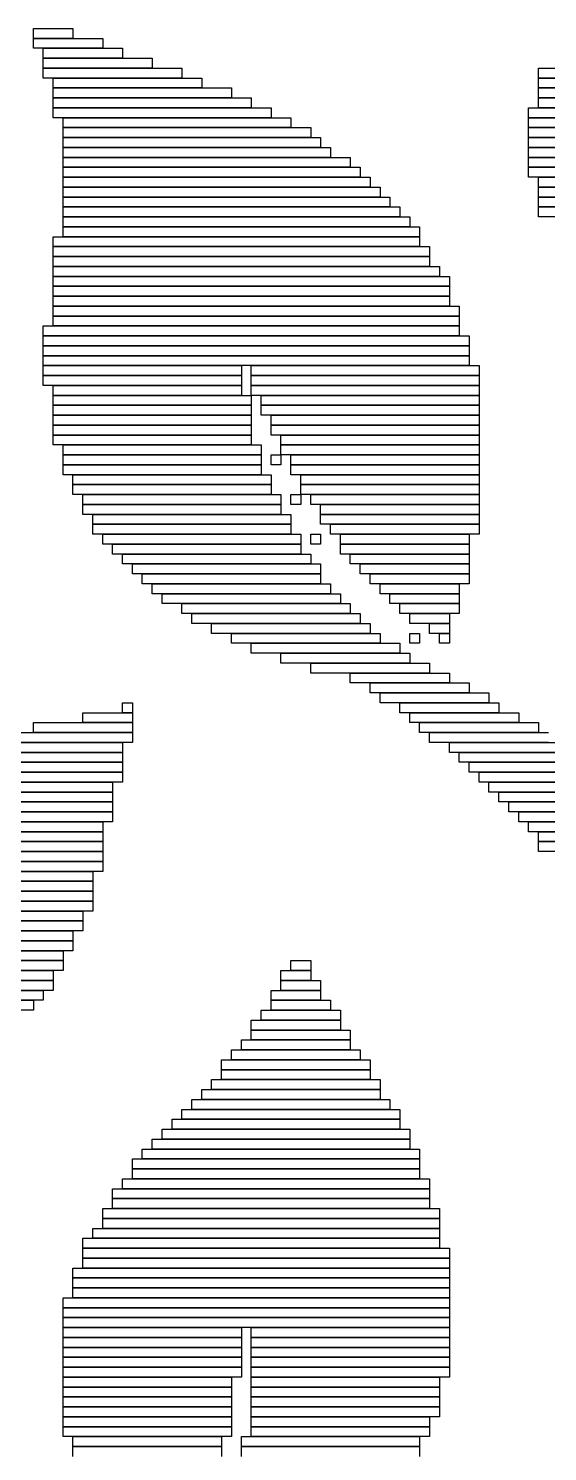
# Model space of a CAD drawing. Extents: x 48 to 975, y 50 to 982.
# Drawn here: x 456.5 to 508.9, y 624.5 to 768 of the extents above; entities that cross this region are included whole.
import ezdxf

# ---------------------------------------------------------------- set-up
doc = ezdxf.new("R2010")
doc.units = 0

msp = doc.modelspace()

# ---------------------------------------------------------------- linework, layer by layer
for p, q in [((457, 768), (461, 768)), ((457, 767), (457, 768)), ((461, 768), (461, 767)), ((461, 767), (457, 767)), ((457, 767), (464, 767)), ((457, 766), (457, 767)), ((464, 767), (464, 766)), ((464, 766), (457, 766)), ((458, 766), (466, 766)), ((458, 765), (458, 766)), ((466, 765), (458, 765)), ((458, 765), (469, 765)), ((458, 764), (458, 765)), ((466, 766), (466, 765)), ((469, 765), (469, 764)), ((469, 764), (458, 764)), ((458, 764), (472, 764)), ((458, 763), (458, 764)), ((472, 764), (472, 763)), ((508, 764), (529, 764)), ((508, 763), (508, 764)), ((472, 763), (458, 763)), ((459, 763), (474, 763)), ((459, 762), (459, 763)), ((474, 762), (459, 762)), ((459, 762), (477, 762)), ((459, 761), (459, 762)), ((474, 763), (474, 762)), ((477, 762), (477, 761)), ((529, 763), (508, 763)), ((508, 763), (529, 763)), ((508, 762), (508, 763)), ((529, 762), (508, 762)), ((508, 762), (550, 762)), ((508, 761), (508, 762)), ((477, 761), (459, 761)), ((459, 761), (479, 761)), ((459, 760), (459, 761)), ((479, 761), (479, 760)), ((550, 761), (508, 761)), ((508, 761), (550, 761)), ((508, 760), (508, 761)), ((479, 760), (459, 760)), ((459, 760), (481, 760)), ((459, 759), (459, 760)), ((481, 760), (481, 759)), ((507, 760), (550, 760)), ((507, 759), (507, 760)), ((550, 760), (508, 760)), ((481, 759), (459, 759)), ((460, 759), (483, 759)), ((460, 758), (460, 759)), ((483, 758), (460, 758)), ((460, 758), (485, 758)), ((460, 757), (460, 758)), ((483, 759), (483, 758)), ((485, 758), (485, 757)), ((550, 759), (507, 759)), ((507, 759), (550, 759)), ((507, 758), (507, 759)), ((550, 758), (507, 758)), ((507, 758), (550, 758)), ((507, 757), (507, 758)), ((485, 757), (460, 757)), ((460, 757), (486, 757)), ((460, 756), (460, 757)), ((486, 757), (486, 756)), ((550, 757), (507, 757)), ((507, 757), (551, 757)), ((507, 756), (507, 757)), ((486, 756), (460, 756)), ((460, 756), (487, 756)), ((460, 755), (460, 756)), ((487, 755), (460, 755)), ((460, 755), (489, 755)), ((460, 754), (460, 755)), ((487, 756), (487, 755)), ((489, 755), (489, 754)), ((551, 756), (507, 756)), ((507, 756), (551, 756)), ((507, 755), (507, 756)), ((551, 755), (507, 755)), ((507, 755), (550, 755)), ((507, 754), (507, 755)), ((489, 754), (460, 754)), ((460, 754), (490, 754)), ((460, 753), (460, 754)), ((490, 754), (490, 753)), ((550, 754), (507, 754)), ((507, 754), (550, 754)), ((507, 753), (507, 754)), ((490, 753), (460, 753)), ((460, 753), (491, 753)), ((460, 752), (460, 753)), ((491, 752), (460, 752)), ((460, 752), (492, 752)), ((460, 751), (460, 752)), ((491, 753), (491, 752)), ((492, 752), (492, 751)), ((550, 753), (507, 753)), ((508, 753), (550, 753)), ((508, 752), (508, 753)), ((550, 752), (508, 752)), ((508, 752), (550, 752)), ((508, 751), (508, 752)), ((492, 751), (460, 751)), ((460, 751), (493, 751)), ((460, 750), (460, 751)), ((493, 751), (493, 750)), ((550, 751), (508, 751)), ((508, 751), (550, 751)), ((508, 750), (508, 751)), ((493, 750), (460, 750)), ((460, 750), (494, 750)), ((460, 749), (460, 750)), ((494, 750), (494, 749)), ((550, 750), (508, 750)), ((508, 750), (549, 750)), ((508, 749), (508, 750)), ((494, 749), (460, 749)), ((460, 749), (495, 749)), ((460, 748), (460, 749)), ((495, 748), (460, 748)), ((460, 748), (496, 748)), ((460, 747), (460, 748)), ((495, 749), (495, 748)), ((496, 748), (496, 747)), ((549, 749), (508, 749)), ((459, 747), (496, 747)), ((459, 746), (459, 747)), ((496, 747), (460, 747)), ((496, 747), (496, 746)), ((496, 746), (459, 746)), ((459, 746), (497, 746)), ((459, 745), (459, 746)), ((497, 745), (459, 745)), ((459, 745), (497, 745)), ((459, 744), (459, 745)), ((497, 746), (497, 745)), ((497, 745), (497, 744)), ((497, 744), (459, 744)), ((459, 744), (498, 744)), ((459, 743), (459, 744)), ((498, 744), (498, 743)), ((498, 743), (459, 743)), ((459, 743), (499, 743)), ((459, 742), (459, 743)), ((499, 742), (459, 742)), ((459, 742), (499, 742)), ((459, 741), (459, 742)), ((499, 743), (499, 742)), ((499, 742), (499, 741)), ((499, 741), (459, 741)), ((459, 741), (499, 741)), ((459, 740), (459, 741)), ((499, 741), (499, 740)), ((499, 740), (459, 740)), ((459, 740), (500, 740)), ((459, 739), (459, 740)), ((500, 740), (500, 739)), ((458, 738), (500, 738)), ((458, 737), (458, 738)), ((500, 739), (459, 739)), ((459, 739), (500, 739)), ((459, 738), (459, 739)), ((500, 738), (459, 738)), ((500, 739), (500, 738)), ((500, 738), (500, 737)), ((500, 737), (458, 737)), ((458, 737), (501, 737)), ((458, 736), (458, 737)), ((501, 737), (501, 736)), ((501, 736), (458, 736)), ((458, 736), (501, 736)), ((458, 735), (458, 736)), ((501, 735), (458, 735)), ((458, 735), (501, 735)), ((458, 734), (458, 735)), ((501, 736), (501, 735)), ((501, 735), (501, 734)), ((501, 734), (458, 734)), ((458, 734), (478, 734)), ((458, 733), (458, 734)), ((478, 734), (478, 733)), ((479, 734), (502, 734)), ((479, 733), (479, 734)), ((502, 734), (502, 733)), ((478, 733), (458, 733)), ((458, 733), (478, 733)), ((458, 732), (458, 733)), ((478, 732), (458, 732)), ((459, 732), (478, 732)), ((459, 731), (459, 732)), ((478, 733), (478, 732)), ((478, 732), (478, 731)), ((502, 733), (479, 733)), ((479, 733), (502, 733)), ((479, 732), (479, 733)), ((502, 732), (479, 732)), ((479, 732), (502, 732)), ((479, 731), (479, 732)), ((502, 733), (502, 732)), ((502, 732), (502, 731)), ((478, 731), (459, 731)), ((459, 731), (479, 731)), ((459, 730), (459, 731)), ((502, 731), (479, 731)), ((479, 731), (479, 730)), ((480, 731), (502, 731)), ((480, 730), (480, 731)), ((502, 731), (502, 730)), ((479, 730), (459, 730)), ((459, 730), (479, 730)), ((459, 729), (459, 730)), ((479, 729), (459, 729)), ((459, 729), (479, 729)), ((459, 728), (459, 729)), ((479, 730), (479, 729)), ((479, 729), (479, 728)), ((502, 730), (480, 730)), ((480, 730), (502, 730)), ((480, 729), (480, 730)), ((502, 729), (480, 729)), ((481, 729), (502, 729)), ((481, 728), (481, 729)), ((502, 730), (502, 729)), ((502, 729), (502, 728)), ((479, 728), (459, 728)), ((459, 728), (479, 728)), ((459, 727), (459, 728)), ((479, 728), (479, 727)), ((502, 728), (481, 728)), ((481, 728), (502, 728)), ((481, 727), (481, 728)), ((502, 728), (502, 727)), ((479, 727), (459, 727)), ((459, 727), (479, 727)), ((459, 726), (459, 727)), ((479, 727), (479, 726)), ((502, 727), (481, 727)), ((482, 727), (502, 727)), ((482, 726), (482, 727)), ((502, 727), (502, 726)), ((479, 726), (459, 726)), ((460, 726), (480, 726)), ((460, 725), (460, 726)), ((480, 725), (460, 725)), ((460, 725), (480, 725)), ((460, 724), (460, 725)), ((480, 726), (480, 725)), ((480, 725), (480, 724)), ((481, 725), (482, 725)), ((481, 724), (481, 725)), ((502, 726), (482, 726)), ((482, 726), (502, 726)), ((482, 725), (482, 726)), ((502, 725), (482, 725)), ((482, 725), (482, 724)), ((483, 725), (502, 725)), ((483, 724), (483, 725)), ((502, 726), (502, 725)), ((502, 725), (502, 724)), ((480, 724), (460, 724)), ((460, 724), (480, 724)), ((460, 723), (460, 724)), ((480, 724), (480, 723)), ((482, 724), (481, 724)), ((502, 724), (483, 724)), ((483, 724), (502, 724)), ((483, 723), (483, 724)), ((502, 724), (502, 723)), ((480, 723), (460, 723)), ((461, 723), (481, 723)), ((461, 722), (461, 723)), ((481, 722), (461, 722)), ((461, 722), (481, 722)), ((461, 721), (461, 722)), ((481, 723), (481, 722)), ((481, 722), (481, 721)), ((502, 723), (483, 723)), ((484, 723), (502, 723)), ((484, 722), (484, 723)), ((502, 722), (484, 722)), ((484, 722), (502, 722)), ((484, 721), (484, 722)), ((502, 723), (502, 722)), ((502, 722), (502, 721)), ((481, 721), (461, 721)), ((462, 721), (482, 721)), ((462, 720), (462, 721)), ((482, 721), (482, 720)), ((483, 721), (484, 721)), ((483, 720), (483, 721)), ((502, 721), (484, 721)), ((484, 721), (484, 720)), ((485, 721), (502, 721)), ((485, 720), (485, 721)), ((502, 721), (502, 720)), ((482, 720), (462, 720)), ((462, 720), (482, 720)), ((462, 719), (462, 720)), ((482, 719), (462, 719)), ((463, 719), (483, 719)), ((463, 718), (463, 719)), ((482, 720), (482, 719)), ((484, 720), (483, 720)), ((483, 719), (483, 718)), ((502, 720), (485, 720)), ((486, 720), (502, 720)), ((486, 719), (486, 720)), ((502, 719), (486, 719)), ((486, 719), (502, 719)), ((486, 718), (486, 719)), ((502, 720), (502, 719)), ((502, 719), (502, 718)), ((483, 718), (463, 718)), ((463, 718), (483, 718)), ((463, 717), (463, 718)), ((483, 718), (483, 717)), ((502, 718), (486, 718)), ((487, 718), (502, 718)), ((487, 717), (487, 718)), ((502, 718), (502, 717)), ((483, 717), (463, 717)), ((464, 717), (484, 717)), ((464, 716), (464, 717)), ((484, 717), (484, 716)), ((485, 717), (486, 717)), ((485, 716), (485, 717)), ((486, 717), (486, 716)), ((502, 717), (487, 717)), ((488, 717), (501, 717)), ((488, 716), (488, 717)), ((501, 717), (501, 716)), ((484, 716), (464, 716)), ((465, 716), (484, 716)), ((465, 715), (465, 716)), ((484, 715), (465, 715)), ((466, 715), (485, 715)), ((466, 714), (466, 715)), ((484, 716), (484, 715)), ((486, 716), (485, 716)), ((485, 715), (485, 714)), ((501, 716), (488, 716)), ((488, 716), (501, 716)), ((488, 715), (488, 716)), ((501, 715), (488, 715)), ((489, 715), (501, 715)), ((489, 714), (489, 715)), ((501, 716), (501, 715)), ((501, 715), (501, 714)), ((485, 714), (466, 714)), ((467, 714), (486, 714)), ((467, 713), (467, 714)), ((486, 714), (486, 713)), ((501, 714), (489, 714)), ((490, 714), (501, 714)), ((490, 713), (490, 714)), ((501, 714), (501, 713)), ((486, 713), (467, 713)), ((468, 713), (486, 713)), ((468, 712), (468, 713)), ((486, 712), (468, 712)), ((469, 712), (487, 712)), ((469, 711), (469, 712)), ((486, 713), (486, 712)), ((487, 712), (487, 711)), ((501, 713), (490, 713)), ((491, 713), (501, 713)), ((491, 712), (491, 713)), ((501, 712), (491, 712)), ((492, 712), (500, 712)), ((492, 711), (492, 712)), ((500, 712), (500, 711)), ((501, 713), (501, 712)), ((487, 711), (469, 711)), ((470, 711), (488, 711)), ((470, 710), (470, 711)), ((488, 711), (488, 710)), ((500, 711), (492, 711)), ((493, 711), (500, 711)), ((493, 710), (493, 711)), ((500, 711), (500, 710)), ((488, 710), (470, 710)), ((472, 710), (489, 710)), ((472, 709), (472, 710)), ((489, 709), (472, 709)), ((473, 709), (490, 709)), ((473, 708), (473, 709)), ((489, 710), (489, 709)), ((490, 709), (490, 708)), ((500, 710), (493, 710)), ((494, 710), (500, 710)), ((494, 709), (494, 710)), ((500, 709), (494, 709)), ((495, 709), (499, 709)), ((495, 708), (495, 709)), ((499, 709), (499, 708)), ((500, 710), (500, 709)), ((490, 708), (473, 708)), ((475, 708), (491, 708)), ((475, 707), (475, 708)), ((491, 708), (491, 707)), ((499, 708), (495, 708)), ((497, 708), (499, 708)), ((497, 707), (497, 708)), ((499, 708), (499, 707)), ((491, 707), (475, 707)), ((477, 707), (492, 707)), ((477, 706), (477, 707)), ((492, 707), (492, 706)), ((495, 707), (496, 707)), ((495, 706), (495, 707)), ((496, 707), (496, 706)), ((499, 707), (497, 707)), ((498, 707), (499, 707)), ((498, 706), (498, 707)), ((499, 707), (499, 706)), ((492, 706), (477, 706)), ((479, 706), (494, 706)), ((479, 705), (479, 706)), ((494, 705), (479, 705)), ((482, 705), (495, 705)), ((482, 704), (482, 705)), ((494, 706), (494, 705)), ((496, 706), (495, 706)), ((495, 705), (495, 704)), ((499, 706), (498, 706)), ((495, 704), (482, 704)), ((485, 704), (497, 704)), ((485, 703), (485, 704)), ((497, 704), (497, 703)), ((497, 703), (485, 703)), ((489, 703), (499, 703)), ((489, 702), (489, 703)), ((499, 702), (489, 702)), ((491, 702), (501, 702)), ((491, 701), (491, 702)), ((499, 703), (499, 702)), ((501, 702), (501, 701)), ((501, 701), (491, 701)), ((492, 701), (503, 701)), ((492, 700), (492, 701)), ((503, 701), (503, 700)), ((462, 699), (467, 699)), ((462, 698), (462, 699)), ((466, 700), (467, 700)), ((466, 699), (466, 700)), ((467, 699), (466, 699)), ((467, 700), (467, 699)), ((467, 699), (467, 698)), ((503, 700), (492, 700)), ((494, 700), (504, 700)), ((494, 699), (494, 700)), ((504, 699), (494, 699)), ((495, 699), (506, 699)), ((495, 698), (495, 699)), ((504, 700), (504, 699)), ((506, 699), (506, 698)), ((457, 698), (467, 698)), ((457, 697), (457, 698)), ((467, 698), (462, 698)), ((467, 698), (467, 697)), ((506, 698), (495, 698)), ((496, 698), (508, 698)), ((496, 697), (496, 698)), ((508, 698), (508, 697)), ((444, 696), (466, 696)), ((449, 697), (467, 697)), ((467, 696), (449, 696)), ((467, 697), (457, 697)), ((466, 696), (466, 695)), ((467, 697), (467, 696)), ((508, 697), (496, 697)), ((497, 697), (509, 697)), ((497, 696), (497, 697)), ((509, 696), (497, 696)), ((499, 696), (511, 696)), ((499, 695), (499, 696)), ((442, 695), (466, 695)), ((466, 695), (444, 695)), ((466, 695), (466, 694)), ((511, 695), (499, 695)), ((500, 695), (520, 695)), ((500, 694), (500, 695)), ((440, 694), (466, 694)), ((466, 694), (442, 694)), ((466, 694), (466, 693)), ((520, 694), (500, 694)), ((501, 694), (521, 694)), ((501, 693), (501, 694)), ((436, 692), (465, 692)), ((438, 693), (466, 693)), ((466, 692), (438, 692)), ((466, 693), (440, 693)), ((465, 692), (465, 691)), ((466, 693), (466, 692)), ((521, 693), (501, 693)), ((502, 693), (521, 693)), ((502, 692), (502, 693)), ((521, 692), (502, 692)), ((503, 692), (521, 692)), ((503, 691), (503, 692)), ((435, 691), (465, 691)), ((465, 691), (436, 691)), ((465, 691), (465, 690)), ((521, 691), (503, 691)), ((504, 691), (521, 691)), ((504, 690), (504, 691)), ((433, 689), (465, 689)), ((434, 690), (465, 690)), ((465, 689), (434, 689)), ((465, 690), (435, 690)), ((465, 690), (465, 689)), ((465, 689), (465, 688)), ((521, 690), (504, 690)), ((505, 690), (521, 690)), ((505, 689), (505, 690)), ((521, 689), (505, 689)), ((506, 689), (522, 689)), ((506, 688), (506, 689)), ((432, 688), (464, 688)), ((465, 688), (433, 688)), ((464, 688), (464, 687)), ((522, 688), (506, 688)), ((507, 688), (522, 688)), ((507, 687), (507, 688)), ((430, 686), (464, 686)), ((431, 687), (464, 687)), ((464, 686), (431, 686)), ((464, 687), (432, 687)), ((464, 687), (464, 686)), ((464, 686), (464, 685)), ((522, 687), (507, 687)), ((508, 687), (522, 687)), ((508, 686), (508, 687)), ((522, 686), (508, 686)), ((508, 686), (523, 686)), ((508, 685), (508, 686)), ((464, 685), (430, 685)), ((430, 685), (464, 685)), ((464, 685), (464, 684)), ((523, 685), (508, 685)), ((429, 684), (464, 684)), ((464, 684), (430, 684)), ((464, 684), (464, 683)), ((428, 682), (463, 682)), ((464, 683), (429, 683)), ((429, 683), (463, 683)), ((463, 682), (429, 682)), ((463, 683), (463, 682)), ((463, 682), (463, 681)), ((463, 681), (428, 681)), ((428, 681), (463, 681)), ((463, 681), (463, 680)), ((427, 680), (463, 680)), ((463, 679), (427, 679)), ((427, 679), (462, 679)), ((463, 680), (428, 680)), ((462, 679), (462, 678)), ((463, 680), (463, 679)), ((426, 678), (462, 678)), ((462, 678), (427, 678)), ((462, 678), (462, 677)), ((462, 677), (426, 677)), ((426, 677), (461, 677)), ((461, 676), (426, 676)), ((442, 676), (461, 676)), ((461, 677), (461, 676)), ((461, 676), (461, 675)), ((441, 675), (460, 675)), ((461, 675), (442, 675)), ((460, 675), (460, 674)), ((440, 674), (460, 674)), ((460, 674), (441, 674)), ((460, 674), (460, 673)), ((483, 674), (485, 674)), ((483, 673), (483, 674)), ((485, 674), (485, 673)), ((438, 672), (459, 672)), ((439, 673), (459, 673)), ((459, 672), (439, 672)), ((460, 673), (440, 673)), ((459, 673), (459, 672)), ((459, 672), (459, 671)), ((482, 673), (485, 673)), ((482, 672), (482, 673)), ((485, 672), (482, 672)), ((482, 672), (486, 672)), ((482, 671), (482, 672)), ((485, 673), (483, 673)), ((485, 673), (485, 672)), ((486, 672), (486, 671)), ((437, 671), (458, 671)), ((459, 671), (438, 671)), ((458, 671), (458, 670)), ((481, 671), (486, 671)), ((481, 670), (481, 671)), ((486, 671), (482, 671)), ((486, 671), (486, 670)), ((436, 670), (457, 670)), ((457, 669), (436, 669)), ((458, 670), (437, 670)), ((457, 670), (457, 669)), ((480, 669), (488, 669)), ((480, 668), (480, 669)), ((486, 670), (481, 670)), ((481, 670), (487, 670)), ((481, 669), (481, 670)), ((487, 669), (481, 669)), ((487, 670), (487, 669)), ((488, 669), (488, 668)), ((479, 668), (488, 668)), ((479, 667), (479, 668)), ((488, 668), (480, 668)), ((488, 668), (488, 667)), ((478, 666), (489, 666)), ((478, 665), (478, 666)), ((488, 667), (479, 667)), ((479, 667), (489, 667)), ((479, 666), (479, 667)), ((489, 666), (479, 666)), ((489, 667), (489, 666)), ((489, 666), (489, 665)), ((477, 665), (490, 665)), ((477, 664), (477, 665)), ((489, 665), (478, 665)), ((490, 665), (490, 664)), ((476, 664), (491, 664)), ((476, 663), (476, 664)), ((491, 663), (476, 663)), ((476, 663), (491, 663)), ((476, 662), (476, 663)), ((490, 664), (477, 664)), ((491, 664), (491, 663)), ((491, 663), (491, 662)), ((475, 662), (492, 662)), ((475, 661), (475, 662)), ((491, 662), (476, 662)), ((492, 662), (492, 661)), ((474, 661), (492, 661)), ((474, 660), (474, 661)), ((492, 661), (475, 661)), ((492, 661), (492, 660)), ((472, 659), (494, 659)), ((472, 658), (472, 659)), ((473, 660), (493, 660)), ((473, 659), (473, 660)), ((493, 659), (473, 659)), ((492, 660), (474, 660)), ((493, 660), (493, 659)), ((494, 659), (494, 658)), ((471, 658), (494, 658)), ((471, 657), (471, 658)), ((494, 658), (472, 658)), ((494, 658), (494, 657)), ((469, 656), (495, 656)), ((469, 655), (469, 656)), ((470, 657), (495, 657)), ((470, 656), (470, 657)), ((495, 656), (470, 656)), ((494, 657), (471, 657)), ((495, 657), (495, 656)), ((495, 656), (495, 655)), ((468, 655), (496, 655)), ((468, 654), (468, 655)), ((495, 655), (469, 655)), ((496, 655), (496, 654)), ((467, 654), (496, 654)), ((467, 653), (467, 654)), ((496, 653), (467, 653)), ((467, 653), (496, 653)), ((467, 652), (467, 653)), ((496, 654), (468, 654)), ((496, 654), (496, 653)), ((496, 653), (496, 652)), ((466, 652), (497, 652)), ((466, 651), (466, 652)), ((496, 652), (467, 652)), ((497, 652), (497, 651)), ((465, 651), (497, 651)), ((465, 650), (465, 651)), ((497, 651), (466, 651)), ((497, 651), (497, 650)), ((464, 649), (498, 649)), ((464, 648), (464, 649)), ((497, 650), (465, 650)), ((465, 650), (497, 650)), ((465, 649), (465, 650)), ((497, 649), (465, 649)), ((497, 650), (497, 649)), ((498, 649), (498, 648)), ((498, 648), (464, 648)), ((464, 648), (498, 648)), ((464, 647), (464, 648)), ((498, 648), (498, 647)), ((462, 646), (498, 646)), ((462, 645), (462, 646)), ((463, 647), (498, 647)), ((463, 646), (463, 647)), ((498, 646), (463, 646)), ((498, 647), (464, 647)), ((498, 647), (498, 646)), ((498, 646), (498, 645)), ((498, 645), (462, 645)), ((462, 645), (499, 645)), ((462, 644), (462, 645)), ((499, 645), (499, 644)), ((461, 643), (499, 643)), ((461, 642), (461, 643)), ((499, 644), (462, 644)), ((462, 644), (499, 644)), ((462, 643), (462, 644)), ((499, 643), (462, 643)), ((499, 644), (499, 643)), ((499, 643), (499, 642)), ((499, 642), (461, 642)), ((461, 642), (499, 642)), ((461, 641), (461, 642)), ((499, 642), (499, 641)), ((499, 641), (461, 641)), ((461, 641), (499, 641)), ((461, 640), (461, 641)), ((499, 641), (499, 640)), ((460, 640), (499, 640)), ((460, 639), (460, 640)), ((499, 639), (460, 639)), ((460, 639), (499, 639)), ((460, 638), (460, 639)), ((499, 640), (461, 640)), ((499, 640), (499, 639)), ((499, 639), (499, 638)), ((499, 638), (460, 638)), ((460, 638), (499, 638)), ((460, 637), (460, 638)), ((499, 638), (499, 637)), ((499, 637), (460, 637)), ((460, 637), (478, 637)), ((460, 636), (460, 637)), ((478, 636), (460, 636)), ((460, 636), (478, 636)), ((460, 635), (460, 636)), ((478, 637), (478, 636)), ((478, 636), (478, 635)), ((479, 637), (499, 637)), ((479, 636), (479, 637)), ((499, 636), (479, 636)), ((479, 636), (499, 636)), ((479, 635), (479, 636)), ((499, 637), (499, 636)), ((499, 636), (499, 635)), ((478, 635), (460, 635)), ((460, 635), (478, 635)), ((460, 634), (460, 635)), ((478, 635), (478, 634)), ((499, 635), (479, 635)), ((479, 635), (499, 635)), ((479, 634), (479, 635)), ((499, 635), (499, 634)), ((478, 634), (460, 634)), ((460, 634), (478, 634)), ((460, 633), (460, 634)), ((478, 633), (460, 633)), ((460, 633), (478, 633)), ((460, 632), (460, 633)), ((478, 634), (478, 633)), ((478, 633), (478, 632)), ((499, 634), (479, 634)), ((479, 634), (499, 634)), ((479, 633), (479, 634)), ((499, 633), (479, 633)), ((479, 633), (499, 633)), ((479, 632), (479, 633)), ((499, 634), (499, 633)), ((499, 633), (499, 632)), ((478, 632), (460, 632)), ((460, 632), (477, 632)), ((460, 631), (460, 632)), ((477, 632), (477, 631)), ((499, 632), (479, 632)), ((479, 632), (498, 632)), ((479, 631), (479, 632)), ((498, 632), (498, 631)), ((477, 631), (460, 631)), ((460, 631), (477, 631)), ((460, 630), (460, 631)), ((477, 630), (460, 630)), ((460, 630), (477, 630)), ((460, 629), (460, 630)), ((477, 631), (477, 630)), ((477, 630), (477, 629)), ((498, 631), (479, 631)), ((479, 631), (498, 631)), ((479, 630), (479, 631)), ((498, 630), (479, 630)), ((479, 630), (498, 630)), ((479, 629), (479, 630)), ((498, 631), (498, 630)), ((498, 630), (498, 629)), ((477, 629), (460, 629)), ((460, 629), (477, 629)), ((460, 628), (460, 629)), ((477, 629), (477, 628)), ((498, 629), (479, 629)), ((479, 629), (498, 629)), ((479, 628), (479, 629)), ((498, 629), (498, 628)), ((477, 628), (460, 628)), ((460, 628), (477, 628)), ((460, 627), (460, 628)), ((477, 628), (477, 627)), ((498, 628), (479, 628)), ((479, 628), (497, 628)), ((479, 627), (479, 628)), ((497, 628), (497, 627)), ((477, 627), (460, 627)), ((460, 627), (477, 627)), ((460, 626), (460, 627)), ((477, 626), (460, 626)), ((461, 626), (476, 626)), ((461, 625), (461, 626)), ((476, 626), (476, 625)), ((477, 627), (477, 626)), ((478, 626), (496, 626)), ((478, 625), (478, 626)), ((497, 627), (479, 627)), ((479, 627), (497, 627)), ((479, 626), (479, 627)), ((497, 626), (479, 626)), ((496, 626), (496, 625)), ((497, 627), (497, 626)), ((476, 625), (461, 625)), ((461, 625), (476, 625)), ((461, 624), (461, 625)), ((476, 625), (476, 624)), ((496, 625), (478, 625)), ((478, 625), (496, 625)), ((478, 624), (478, 625)), ((496, 625), (496, 624))]:
    msp.add_line(p, q)

doc.saveas('drawing.dxf')
